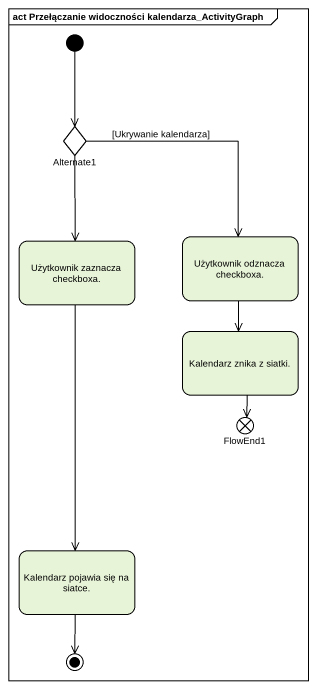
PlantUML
@startuml
mainframe act Przełączanie widoczności kalendarza_ActivityGraph
hide empty description
state Alternate1 <<choice>>
state "Użytkownik odznacza checkboxa." as Użytkownik_odznacza
state "Użytkownik zaznacza checkboxa." as Użytkownik_zaznacza
state "Kalendarz znika z siatki." as Kalendarz_znika_z_siatki
state FlowEnd1 <<end>>
state "Kalendarz pojawia się na siatce." as Kalendarz_pojawia_się_na
[*] --> Alternate1
Alternate1 --> Użytkownik_odznacza : [Ukrywanie kalendarza]
Alternate1 --> Użytkownik_zaznacza
Użytkownik_odznacza --> Kalendarz_znika_z_siatki
Użytkownik_zaznacza --> Kalendarz_pojawia_się_na
Kalendarz_znika_z_siatki --> FlowEnd1
Kalendarz_pojawia_się_na --> [*]
@enduml
